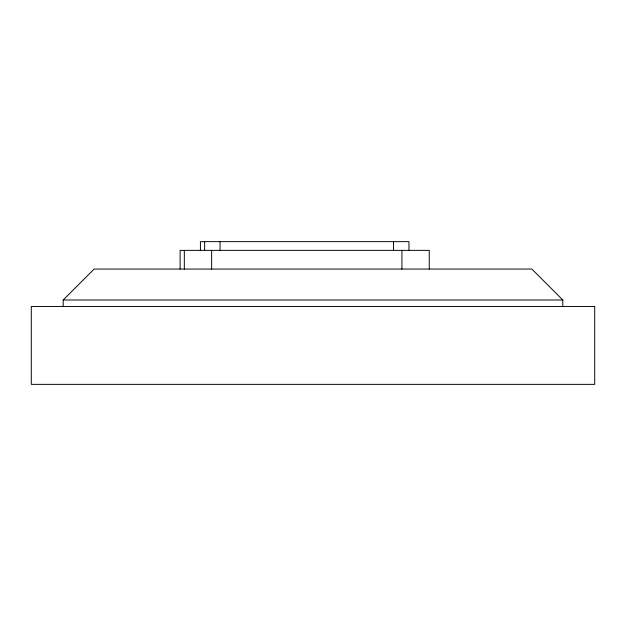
<?xml version="1.0" encoding="UTF-8"?>
<svg xmlns="http://www.w3.org/2000/svg" width="626" height="626" viewBox="0 0 626 626"><rect width="100%" height="100%" fill="white"/><g stroke="black" fill="none" stroke-linecap="round" stroke-linejoin="round"><path stroke-width="0.94" d="M63.195 306.458L63.195 299.995L94.127 269.063L531.873 269.063L562.805 299.995L562.805 306.458M63.195 299.995L562.805 299.995M429.256 269.063L429.256 250.369L180.116 250.369L180.116 269.063M408.95 250.369L408.95 241.644L200.422 241.644L200.422 250.369M401.939 250.369L401.939 269.063M393.527 241.644L393.527 250.369M220.055 241.644L220.055 250.369M211.643 250.369L211.643 269.063M204.632 241.644L204.632 250.369M184.326 250.369L184.326 269.063M594.7 306.458L31.3 306.458L31.3 384.356L594.7 384.356L594.7 306.458"/></g></svg>
